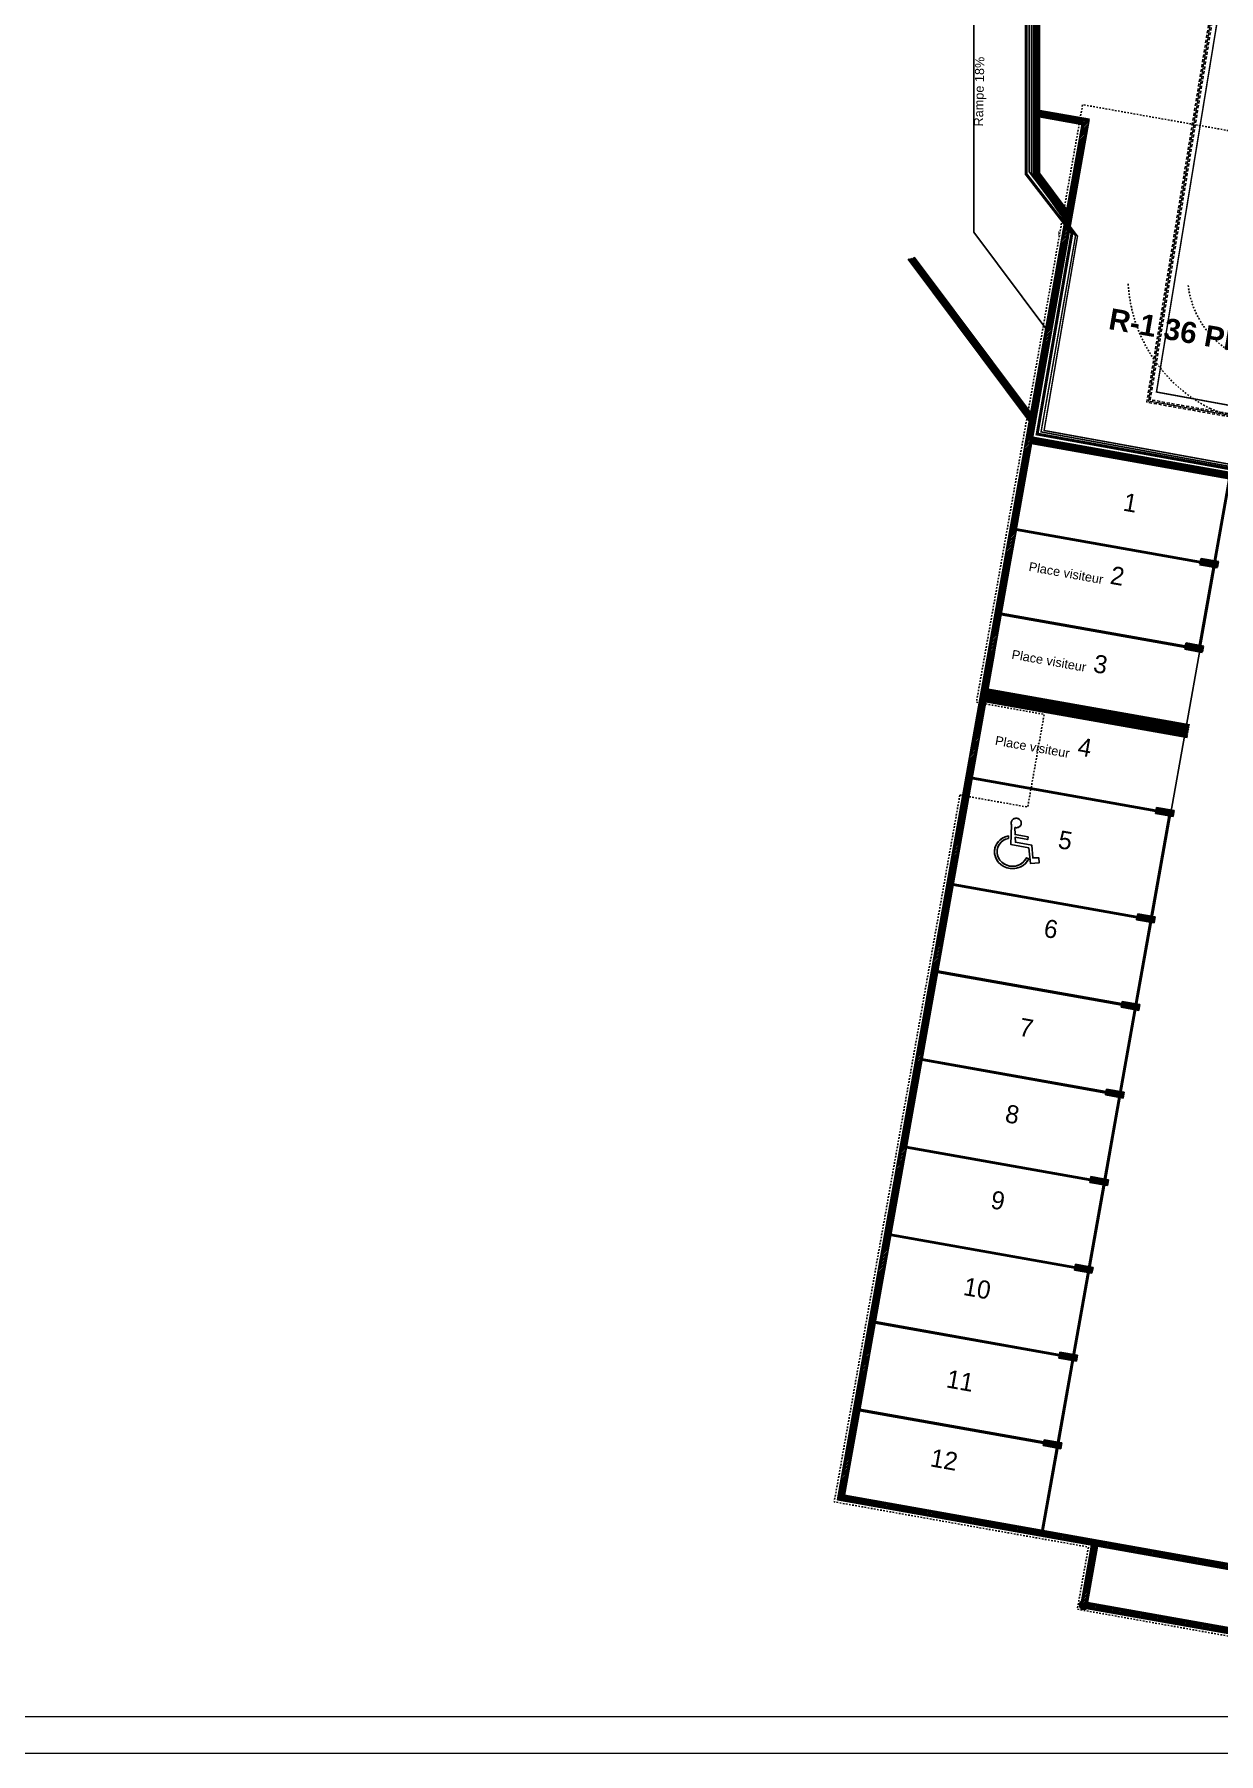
# Model space of a CAD drawing. Header units: centimetres. Extents: x 2452 to 16512, y -4226 to 6371.
# Drawn here: x 7911 to 11877, y -4226 to 1532 of the extents above; entities that cross this region are included whole.
import ezdxf

# ---------------------------------------------------------------- set-up
doc = ezdxf.new("R2010")
doc.units = ezdxf.units.CM
for name, pattern in [('prlm_ef', [0.165, 0.1, -0.065]), ('Style de ligne -11', [0.347222, 0.20828, -0.138942]), ('VW-01', [0.41656, 0.20828, -0.20828])]:
    doc.linetypes.add(name, pattern=pattern)
for name, color, linetype in [('B GÈnÈral_Hatch', 252, 'Continuous'), ('B Général', 252, 'Continuous'), ('prlm-EAU-EF', 161, 'Continuous'), ('prlm-MOD', 64, 'Continuous')]:
    doc.layers.add(name, color=color, linetype=linetype)
for name, color, linetype, lineweight in [('prlm-ELEC-BT', 1, 'Continuous', 25), ('prlm-TELECOM', 3, 'Continuous', 25), ('prlm-ZCARTOUCHE', 7, 'Continuous', 13)]:
    doc.layers.add(name, color=color, linetype=linetype, lineweight=lineweight)
doc.styles.add('Futura Book', font='')
doc.styles.add('Helvetica', font='arial.ttf')
doc.styles.add('Helvetica (bold)', font='arialbd.ttf')
doc.styles.get("Standard").update_dxf_attribs({"font": 'isocp.shx', "height": 15})
doc.styles.get('Futura Book').set_extended_font_data('Futura Book')
pattern_1 = [(45, (0, 0), (2.4253472, -2.6458333), [])]

# ---------------------------------------------------------------- blocks, each defined once
blk = doc.blocks.new('Groupe-5-1')
at = {"layer": 'B Général', "linetype": 'VW-01', "ltscale": 25.4}
for p, q in [((11939.2, 457.4), (12053.5, 416.6)), ((11849.5, 278.7), (11970.8, 234.5))]:
    blk.add_line(p, q, dxfattribs=at)
for centre, radius, start, end in [((12073.7, 725.6), 500, 183.35247, 243.35752), ((12073.7, 725.6), 300, 186.50022, 243.35752), ((11846.7, -38.7), 500, 349.15754, 65.57375), ((11846.7, -38.7), 300, 349.15754, 65.57375)]:
    blk.add_arc(centre, radius, start, end, dxfattribs=at)
blk = doc.blocks.new('Groupe-6-1')
at = {"layer": 'B Général', "linetype": 'Continuous'}
for p, q in [((11184.1, -1115.1), (11181.9, -1181.7)), ((11195.6, -1147.8), (11194.6, -1124.4)), ((11239.5, -1155.8), (11195.6, -1147.8)), ((11173.5, -1152.6), (11173.3, -1160.8)), ((11181.9, -1181.7), (11241.6, -1192.6)), ((11196.6, -1173.6), (11195.9, -1157)), ((11195.9, -1157), (11237.9, -1164.7)), ((11251.3, -1183.5), (11196.6, -1173.6)), ((11237.9, -1164.7), (11239.5, -1155.8)), ((11241.6, -1192.6), (11247.4, -1245.1)), ((11254.9, -1226.2), (11251.3, -1183.5)), ((11241.3, -1229.1), (11233.4, -1225.9)), ((11247.4, -1245.1), (11276.6, -1242.3)), ((11275.2, -1225.8), (11254.9, -1226.2)), ((11276.6, -1242.3), (11275.2, -1225.8))]:
    blk.add_line(p, q, dxfattribs=at)
at = {"layer": 'B Général', "linetype": 'Continuous', "flags": 128}
for points in [[(11194.7, -1124.1), (11197.6, -1124.7), (11200.6, -1124.9), (11203.5, -1124.5), (11206.3, -1123.7), (11209, -1122.5), (11211.3, -1120.8), (11213.3, -1118.8), (11214.8, -1116.5), (11215.9, -1114), (11216.5, -1111.3), (11216.6, -1108.5), (11216.1, -1105.8), (11215.2, -1103.2), (11213.7, -1100.7), (11211.9, -1098.5), (11209.6, -1096.6), (11207.1, -1095.1), (11204.3, -1094.1), (11201.4, -1093.4), (11198.5, -1093.3), (11195.5, -1093.7), (11192.7, -1094.5), (11190.1, -1095.7), (11187.8, -1097.4), (11185.9, -1099.4), (11184.3, -1101.8), (11183.3, -1104.3), (11182.7, -1107), (11182.6, -1109.8), (11183.1, -1112.5), (11184.1, -1115.1), (11181.9, -1181.7), (11241.6, -1192.6), (11247.4, -1245.1), (11276.6, -1242.3), (11275.2, -1225.8), (11254.9, -1226.2), (11251.3, -1183.5), (11196.6, -1173.6), (11195.9, -1157), (11237.9, -1164.7), (11239.5, -1155.8), (11195.6, -1147.8), (11194.6, -1124.4)], [(11241.3, -1229.1), (11233.4, -1225.9), (11229.3, -1233.2), (11223.8, -1239.7), (11217.2, -1245.2), (11209.6, -1249.5), (11201.2, -1252.5), (11192.4, -1254), (11183.4, -1254.1), (11174.5, -1252.6), (11165.9, -1249.8), (11158, -1245.6), (11151, -1240.2), (11145, -1233.8), (11140.4, -1226.5), (11137.1, -1218.6), (11135.4, -1210.3), (11135.3, -1202), (11136.8, -1193.8), (11139.8, -1186), (11144.3, -1178.8), (11150.1, -1172.5), (11157, -1167.3), (11164.8, -1163.4), (11173.3, -1160.8), (11173.5, -1152.6), (11163.8, -1155.1), (11154.7, -1159.2), (11146.6, -1164.7), (11139.6, -1171.3), (11134, -1179.1), (11129.9, -1187.6), (11127.4, -1196.7), (11126.7, -1206.1), (11127.7, -1215.6), (11130.4, -1224.7), (11134.8, -1233.4), (11140.6, -1241.3), (11147.8, -1248.1), (11156.2, -1253.8), (11165.3, -1258.1), (11175.2, -1260.8), (11185.3, -1262.1), (11195.4, -1261.6), (11205.3, -1259.6), (11214.6, -1256.1), (11223.1, -1251.1), (11230.5, -1244.8), (11236.6, -1237.4)]]:
    blk.add_lwpolyline(points, close=True, dxfattribs=at)
for points in [[(11194.7, -1124.1), (11200.4, -1124.9), (11206, -1123.9), (11210.9, -1121.2), (11214.5, -1117.1), (11216.4, -1112.1), (11216.3, -1106.8), (11214.4, -1101.7), (11210.8, -1097.5), (11205.9, -1094.6), (11200.3, -1093.3), (11194.6, -1093.9), (11189.5, -1096.1), (11185.5, -1099.9), (11183.2, -1104.6), (11182.7, -1109.9), (11184.1, -1115.1)], [(11173.5, -1152.6), (11162.9, -1155.4), (11153.2, -1160.1), (11144.5, -1166.4), (11137.4, -1174), (11131.9, -1182.9), (11128.3, -1192.5), (11126.7, -1202.7), (11127.2, -1213), (11129.8, -1223.1), (11134.3, -1232.6), (11140.6, -1241.3), (11148.5, -1248.7), (11157.8, -1254.7), (11168, -1259), (11178.8, -1261.5), (11189.9, -1262.1), (11200.9, -1260.7), (11211.3, -1257.5), (11220.9, -1252.6), (11229.3, -1246), (11236.1, -1238.1), (11241.3, -1229.1)], [(11173.3, -1160.8), (11164, -1163.7), (11155.6, -1168.2), (11148.3, -1174.2), (11142.4, -1181.4), (11138.2, -1189.6), (11135.8, -1198.4), (11135.2, -1207.6), (11136.6, -1216.7), (11139.8, -1225.4), (11144.8, -1233.4), (11151.3, -1240.5), (11159.1, -1246.3), (11167.9, -1250.6), (11177.4, -1253.3), (11187.3, -1254.2), (11197.1, -1253.4), (11206.5, -1250.8), (11215.1, -1246.6), (11222.6, -1240.9), (11228.8, -1233.9), (11233.4, -1225.9)]]:
    blk.add_lwpolyline(points, dxfattribs=at)
blk = doc.blocks.new('Groupe-7-1')
at = {"layer": 'B Général'}
blk.add_blockref('Groupe-6-1', (0, 0), dxfattribs=at)
blk = doc.blocks.new('Groupe-109-1')
at = {"layer": 'B GÈnÈral_Hatch', "linetype": 'Continuous'}
h = blk.add_hatch(dxfattribs=at)
h.set_pattern_fill('50_BETON', color=256, style=0, pattern_type=2)
h.set_pattern_definition(pattern_1)
h.paths.add_polyline_path([(11257.3, 1058.8), (11277.3, 1065.4), (11277.3, 1809.7), (11257.3, 1809.7)])
h = blk.add_hatch(dxfattribs=at)
h.set_pattern_fill('50_BETON', color=256, style=0, pattern_type=2)
h.set_pattern_definition(pattern_1)
h.paths.add_polyline_path([(11277.3, 1276.7), (11277.3, 1258.4), (11420.8, 1232.9), (11443.6, 1247.1)])
h = blk.add_hatch(dxfattribs=at)
h.set_pattern_fill('50_BETON', color=256, style=0, pattern_type=2)
h.set_pattern_definition(pattern_1)
h.paths.add_polyline_path([(10601.2, -3376.9), (10624.4, -3360.8), (11443.6, 1247.1), (11420.8, 1232.9)])
h = blk.add_hatch(dxfattribs=at)
h.set_pattern_fill('50_BETON', color=256, style=0, pattern_type=2)
h.set_pattern_definition(pattern_1)
h.paths.add_polyline_path([(11277.7, 1067.4), (11257.7, 1060.7), (11364.7, 917.6), (11369.5, 944.6)])
h = blk.add_hatch(dxfattribs=at)
h.set_pattern_fill('50_BETON', color=256, style=0, pattern_type=2)
h.set_pattern_definition(pattern_1)
h.paths.add_polyline_path([(10858.1, 785.8), (10838.1, 779.2), (11247.7, 231.2), (11252.5, 258.2)])
h = blk.add_hatch(dxfattribs=at)
h.set_pattern_fill('50_BETON', color=256, style=0, pattern_type=2)
h.set_pattern_definition(pattern_1)
h.paths.add_polyline_path([(11926, 42.8), (11929.2, 60.6), (11254, 180.6), (11250.8, 162.9)])
h = blk.add_hatch(dxfattribs=at)
h.set_pattern_fill('50_BETON', color=256, style=0, pattern_type=2)
h.set_pattern_definition(pattern_1)
h.paths.add_polyline_path([(11811.8, -515), (11816.8, -515.9), (11916.4, 44.4), (11911.4, 45.2)])
h = blk.add_hatch(dxfattribs=at)
h.set_pattern_fill('50_BETON', color=256, style=0, pattern_type=2)
h.set_pattern_definition(pattern_1)
h.paths.add_polyline_path([(11815.4, -237.9), (11816.3, -233), (11199.9, -123.4), (11199.1, -128.4)])
h = blk.add_hatch(dxfattribs=at)
h.set_pattern_fill('50_BETON', color=256, style=0, pattern_type=2)
h.set_pattern_definition(pattern_1)
h.paths.add_polyline_path([(11817.8, -224.1), (11814.7, -241.9), (11873.8, -252.4), (11876.9, -234.6)])
h = blk.add_hatch(dxfattribs=at)
h.set_pattern_fill('50_BETON', color=256, style=0, pattern_type=2)
h.set_pattern_definition(pattern_1)
h.paths.add_polyline_path([(11765.1, -521.1), (11765.9, -516.1), (11149.6, -406.6), (11148.7, -411.5)])
h = blk.add_hatch(dxfattribs=at)
h.set_pattern_fill('50_BETON', color=256, style=0, pattern_type=2)
h.set_pattern_definition(pattern_1)
h.paths.add_polyline_path([(11767.5, -507.3), (11764.4, -525), (11823.4, -535.5), (11826.6, -517.8)])
h = blk.add_hatch(dxfattribs=at)
h.set_pattern_fill('50_BETON', color=256, style=0, pattern_type=2)
h.set_pattern_definition(pattern_1)
h.paths.add_polyline_path([(11095.6, -681.8), (11092.4, -699.5), (11772.8, -820.5), (11775.9, -802.7)])
h = blk.add_hatch(dxfattribs=at)
h.set_pattern_fill('50_BETON', color=256, style=0, pattern_type=2)
h.set_pattern_definition(pattern_1)
h.paths.add_polyline_path([(11776.3, -800.8), (11779.4, -783), (11099.1, -662.1), (11095.9, -679.8)])
h = blk.add_hatch(dxfattribs=at)
h.set_pattern_fill('50_BETON', color=256, style=0, pattern_type=2)
h.set_pattern_definition(pattern_1)
h.paths.add_polyline_path([(11667.3, -1070.7), (11668.2, -1065.8), (11042, -954.4), (11041.2, -959.3)])
h = blk.add_hatch(dxfattribs=at)
h.set_pattern_fill('50_BETON', color=256, style=0, pattern_type=2)
h.set_pattern_definition(pattern_1)
h.paths.add_polyline_path([(11285, -3478.3), (11289.9, -3479.2), (11715.4, -1085.7), (11710.5, -1084.8)])
h = blk.add_hatch(dxfattribs=at)
h.set_pattern_fill('50_BETON', color=256, style=0, pattern_type=2)
h.set_pattern_definition(pattern_1)
h.paths.add_polyline_path([(11669.7, -1057.3), (11666.2, -1077), (11725.3, -1087.5), (11728.8, -1067.8)])
h = blk.add_hatch(dxfattribs=at)
h.set_pattern_fill('50_BETON', color=256, style=0, pattern_type=2)
h.set_pattern_definition(pattern_1)
h.paths.add_polyline_path([(11604, -1427), (11604.9, -1422.1), (10988.5, -1312.5), (10987.7, -1317.4)])
h = blk.add_hatch(dxfattribs=at)
h.set_pattern_fill('50_BETON', color=256, style=0, pattern_type=2)
h.set_pattern_definition(pattern_1)
h.paths.add_polyline_path([(11606.4, -1413.6), (11602.9, -1433.3), (11661.9, -1443.8), (11665.4, -1424.1)])
h = blk.add_hatch(dxfattribs=at)
h.set_pattern_fill('50_BETON', color=256, style=0, pattern_type=2)
h.set_pattern_definition(pattern_1)
h.paths.add_polyline_path([(11552, -1719.3), (11552.9, -1714.4), (10936.6, -1604.8), (10935.7, -1609.7)])
h = blk.add_hatch(dxfattribs=at)
h.set_pattern_fill('50_BETON', color=256, style=0, pattern_type=2)
h.set_pattern_definition(pattern_1)
h.paths.add_polyline_path([(11554.2, -1707), (11550.7, -1726.7), (11609.8, -1737.2), (11613.3, -1717.5)])
h = blk.add_hatch(dxfattribs=at)
h.set_pattern_fill('50_BETON', color=256, style=0, pattern_type=2)
h.set_pattern_definition(pattern_1)
h.paths.add_polyline_path([(11499.7, -2013.8), (11500.5, -2008.9), (10884.2, -1899.3), (10883.3, -1904.2)])
h = blk.add_hatch(dxfattribs=at)
h.set_pattern_fill('50_BETON', color=256, style=0, pattern_type=2)
h.set_pattern_definition(pattern_1)
h.paths.add_polyline_path([(11502, -2000.4), (11498.5, -2020.1), (11557.6, -2030.6), (11561.1, -2010.9)])
h = blk.add_hatch(dxfattribs=at)
h.set_pattern_fill('50_BETON', color=256, style=0, pattern_type=2)
h.set_pattern_definition(pattern_1)
h.paths.add_polyline_path([(11447.5, -2307.2), (11448.4, -2302.3), (10832, -2192.7), (10831.2, -2197.6)])
h = blk.add_hatch(dxfattribs=at)
h.set_pattern_fill('50_BETON', color=256, style=0, pattern_type=2)
h.set_pattern_definition(pattern_1)
h.paths.add_polyline_path([(11449.9, -2293.8), (11446.4, -2313.5), (11505.5, -2324), (11509, -2304.3)])
h = blk.add_hatch(dxfattribs=at)
h.set_pattern_fill('50_BETON', color=256, style=0, pattern_type=2)
h.set_pattern_definition(pattern_1)
h.paths.add_polyline_path([(11395.3, -2600.7), (11396.2, -2595.8), (10779.9, -2486.2), (10779, -2491.1)])
h = blk.add_hatch(dxfattribs=at)
h.set_pattern_fill('50_BETON', color=256, style=0, pattern_type=2)
h.set_pattern_definition(pattern_1)
h.paths.add_polyline_path([(11397.7, -2587.2), (11394.2, -2606.9), (11453.3, -2617.4), (11456.8, -2597.7)])
h = blk.add_hatch(dxfattribs=at)
h.set_pattern_fill('50_BETON', color=256, style=0, pattern_type=2)
h.set_pattern_definition(pattern_1)
h.paths.add_polyline_path([(11343.2, -2894), (11344, -2889.1), (10727.7, -2779.5), (10726.8, -2784.4)])
h = blk.add_hatch(dxfattribs=at)
h.set_pattern_fill('50_BETON', color=256, style=0, pattern_type=2)
h.set_pattern_definition(pattern_1)
h.paths.add_polyline_path([(11345.4, -2881.7), (11341.9, -2901.4), (11400.9, -2911.9), (11404.4, -2892.2)])
h = blk.add_hatch(dxfattribs=at)
h.set_pattern_fill('50_BETON', color=256, style=0, pattern_type=2)
h.set_pattern_definition(pattern_1)
h.paths.add_polyline_path([(11291, -3187.4), (11291.9, -3182.5), (10675.5, -3072.9), (10674.7, -3077.8)])
h = blk.add_hatch(dxfattribs=at)
h.set_pattern_fill('50_BETON', color=256, style=0, pattern_type=2)
h.set_pattern_definition(pattern_1)
h.paths.add_polyline_path([(11293.2, -3175.1), (11289.7, -3194.8), (11348.8, -3205.3), (11352.3, -3185.6)])
h = blk.add_hatch(dxfattribs=at)
h.set_pattern_fill('50_BETON', color=256, style=0, pattern_type=2)
h.set_pattern_definition(pattern_1)
h.paths.add_polyline_path([(10624.4, -3360.8), (10601.2, -3376.9), (12765.2, -3761.7), (12768.7, -3742)])
h = blk.add_hatch(dxfattribs=at)
h.set_pattern_fill('50_BETON', color=256, style=0, pattern_type=2)
h.set_pattern_definition(pattern_1)
h.paths.add_polyline_path([(11471.3, -3531.6), (11451.6, -3528.1), (11414.6, -3736.5), (11437.8, -3720.3)])
h = blk.add_hatch(dxfattribs=at)
h.set_pattern_fill('50_BETON', color=256, style=0, pattern_type=2)
h.set_pattern_definition(pattern_1)
h.paths.add_polyline_path([(11437.8, -3720.3), (11414.6, -3736.5), (12745.9, -3973.2), (12731.7, -3950.3)])
at = {"layer": 'B Général', "linetype": 'Continuous'}
for p, q in [((11057.5, 1809.7), (11057.5, 869.7)), ((11257.3, 1058.8), (11257.3, 1809.7)), ((11257.3, 1058.8), (11257.3, 1809.7)), ((11277.3, 1065.4), (11277.3, 1809.7)), ((11277.3, 1286.2), (11277.3, 1809.7)), ((11057.5, 1776.3), (11057.5, 921.3)), ((11277.3, 1277.7), (11277.3, 1265.9)), ((11277.3, 1276.7), (11443.6, 1247.1)), ((11277.3, 1276.7), (11277.3, 1257.4)), ((10601.2, -3376.9), (11420.8, 1232.9)), ((10624.4, -3360.8), (11443.6, 1247.1)), ((11254, 180.6), (11443.6, 1247.1)), ((11277.3, 1258.4), (11420.8, 1232.9)), ((11277.3, 1232.8), (11277.3, 1258.4)), ((11277.3, 1206.2), (11277.3, 1212.5)), ((11369.5, 944.6), (11420.8, 1232.9)), ((11277.3, 1206), (11277.3, 1187.9)), ((11277.3, 1065.4), (11277.3, 1187.7)), ((11257.7, 1060.7), (11364.7, 917.6)), ((11257.7, 1060.7), (11364.7, 917.6)), ((11277.7, 1067.4), (11369.5, 944.6)), ((11277.7, 1067.4), (11369.5, 944.6)), ((10601.2, -3376.9), (11364.7, 917.6)), ((11057.5, 869.7), (11298.8, 546.9)), ((10838.1, 779.2), (11247.7, 231.2)), ((10838.1, 779.2), (11247.7, 231.2)), ((10858.1, 785.8), (11252.5, 258.2)), ((10858.1, 785.8), (11252.5, 258.2)), ((11129.4, -520.4), (11250.8, 162.9)), ((11811.8, -515), (11911.4, 45.2)), ((11816.8, -515.9), (11916.4, 44.4)), ((11199.9, -123.4), (11199.1, -128.4)), ((11815.4, -237.9), (11199.1, -128.4)), ((11816.3, -233), (11199.9, -123.4)), ((11814.7, -241.9), (11817.8, -224.1)), ((11817.8, -224.1), (11876.9, -234.6)), ((11814.7, -241.9), (11873.8, -252.4)), ((11816.3, -233), (11815.4, -237.9)), ((11873.8, -252.4), (11876.9, -234.6)), ((11149.6, -406.6), (11148.7, -411.5)), ((11765.1, -521.1), (11148.7, -411.5)), ((11765.9, -516.1), (11149.6, -406.6)), ((11764.4, -525), (11767.5, -507.3)), ((11765.9, -516.1), (11765.1, -521.1)), ((11767.5, -507.3), (11826.6, -517.8)), ((11816.8, -515.9), (11811.8, -515)), ((11823.4, -535.5), (11826.6, -517.8)), ((10624.4, -3360.8), (11126.2, -538.1)), ((11764.4, -525), (11823.4, -535.5)), ((11136.4, -689), (11133.2, -706.7)), ((11136.7, -687.1), (11139.9, -669.3)), ((11416.1, -757), (11419.3, -739.3)), ((11042, -954.4), (11041.2, -959.3)), ((11667.3, -1070.7), (11041.2, -959.3)), ((11668.2, -1065.8), (11042, -954.4)), ((11285, -3478.3), (11710.5, -1084.8)), ((11289.9, -3479.2), (11715.4, -1085.7)), ((11666.2, -1077), (11669.7, -1057.3)), ((11666.2, -1077), (11725.3, -1087.5)), ((11666.2, -1077), (11725.3, -1087.5)), ((11668.2, -1065.8), (11667.3, -1070.7)), ((11669.7, -1057.3), (11728.8, -1067.8)), ((11669.7, -1057.3), (11728.8, -1067.8)), ((11715.4, -1085.7), (11710.5, -1084.8)), ((11725.3, -1087.5), (11728.8, -1067.8)), ((10988.5, -1312.5), (10987.7, -1317.4)), ((11604, -1427), (10987.7, -1317.4)), ((11604.9, -1422.1), (10988.5, -1312.5)), ((11602.9, -1433.3), (11606.4, -1413.6)), ((11602.9, -1433.3), (11661.9, -1443.8)), ((11602.9, -1433.3), (11661.9, -1443.8)), ((11604.9, -1422.1), (11604, -1427)), ((11606.4, -1413.6), (11665.4, -1424.1)), ((11606.4, -1413.6), (11665.4, -1424.1)), ((11661.9, -1443.8), (11665.4, -1424.1)), ((10936.6, -1604.8), (10935.7, -1609.7)), ((11552, -1719.3), (10935.7, -1609.7)), ((11552.9, -1714.4), (10936.6, -1604.8)), ((11550.7, -1726.7), (11554.2, -1707)), ((11550.7, -1726.7), (11609.8, -1737.2)), ((11550.7, -1726.7), (11609.8, -1737.2)), ((11552.9, -1714.4), (11552, -1719.3)), ((11554.2, -1707), (11613.3, -1717.5)), ((11554.2, -1707), (11613.3, -1717.5)), ((11609.8, -1737.2), (11613.3, -1717.5)), ((10884.2, -1899.3), (10883.3, -1904.2)), ((11500.5, -2008.9), (10884.2, -1899.3)), ((11499.7, -2013.8), (10883.3, -1904.2)), ((11498.5, -2020.1), (11502, -2000.4)), ((11500.5, -2008.9), (11499.7, -2013.8)), ((11502, -2000.4), (11561.1, -2010.9)), ((11502, -2000.4), (11561.1, -2010.9)), ((11557.6, -2030.6), (11561.1, -2010.9)), ((11498.5, -2020.1), (11557.6, -2030.6)), ((11498.5, -2020.1), (11557.6, -2030.6)), ((10832, -2192.7), (10831.2, -2197.6)), ((11447.5, -2307.2), (10831.2, -2197.6)), ((11448.4, -2302.3), (10832, -2192.7)), ((11446.4, -2313.5), (11449.9, -2293.8)), ((11448.4, -2302.3), (11447.5, -2307.2)), ((11449.9, -2293.8), (11509, -2304.3)), ((11449.9, -2293.8), (11509, -2304.3)), ((11446.4, -2313.5), (11505.5, -2324)), ((11446.4, -2313.5), (11505.5, -2324)), ((11505.5, -2324), (11509, -2304.3)), ((10779.9, -2486.2), (10779, -2491.1)), ((11395.3, -2600.7), (10779, -2491.1)), ((11396.2, -2595.8), (10779.9, -2486.2)), ((11394.2, -2606.9), (11397.7, -2587.2)), ((11397.7, -2587.2), (11456.8, -2597.7)), ((11397.7, -2587.2), (11456.8, -2597.7)), ((11394.2, -2606.9), (11453.3, -2617.4)), ((11394.2, -2606.9), (11453.3, -2617.4)), ((11396.2, -2595.8), (11395.3, -2600.7)), ((11453.3, -2617.4), (11456.8, -2597.7)), ((10727.7, -2779.5), (10726.8, -2784.4)), ((11343.2, -2894), (10726.8, -2784.4)), ((11344, -2889.1), (10727.7, -2779.5)), ((11341.9, -2901.4), (11345.4, -2881.7)), ((11341.9, -2901.4), (11400.9, -2911.9)), ((11341.9, -2901.4), (11400.9, -2911.9)), ((11344, -2889.1), (11343.2, -2894)), ((11345.4, -2881.7), (11404.4, -2892.2)), ((11345.4, -2881.7), (11404.4, -2892.2)), ((11400.9, -2911.9), (11404.4, -2892.2)), ((10675.5, -3072.9), (10674.7, -3077.8)), ((11291, -3187.4), (10674.7, -3077.8)), ((11291.9, -3182.5), (10675.5, -3072.9)), ((11289.7, -3194.8), (11293.2, -3175.1)), ((11289.7, -3194.8), (11348.8, -3205.3)), ((11289.7, -3194.8), (11348.8, -3205.3)), ((11291.9, -3182.5), (11291, -3187.4)), ((11293.2, -3175.1), (11352.3, -3185.6)), ((11293.2, -3175.1), (11352.3, -3185.6)), ((11348.8, -3205.3), (11352.3, -3185.6)), ((10601.2, -3376.9), (12765.2, -3761.7)), ((10601.2, -3376.9), (12765.2, -3761.7)), ((10624.4, -3360.8), (12768.7, -3742)), ((10624.4, -3360.8), (12768.7, -3742)), ((10715.2, -3397.2), (10718.6, -3377.6)), ((11289.9, -3479.2), (11285, -3478.3)), ((11451.6, -3528.1), (11414.6, -3736.5)), ((11451.6, -3528.1), (11414.6, -3736.5)), ((11471.3, -3531.6), (11437.8, -3720.3)), ((11471.3, -3531.6), (11437.8, -3720.3)), ((11451.6, -3528.1), (11471.3, -3531.6)), ((11414.6, -3736.5), (12745.9, -3973.2)), ((11414.6, -3736.5), (12745.9, -3973.2)), ((11437.8, -3720.3), (12731.7, -3950.3)), ((11437.8, -3720.3), (12731.7, -3950.3))]:
    blk.add_line(p, q, dxfattribs=at)
at = {"layer": 'B Général', "linetype": 'Continuous', "lineweight": 35}
for p, q in [((11277.3, 1276.7), (11443.6, 1247.1)), ((11277.3, 1258.4), (11420.8, 1232.9)), ((11929.2, 60.6), (11254, 180.6)), ((11926, 42.8), (11250.8, 162.9)), ((11817.8, -224.1), (11876.9, -234.6)), ((11814.7, -241.9), (11873.8, -252.4)), ((11767.5, -507.3), (11826.6, -517.8)), ((11764.4, -525), (11823.4, -535.5)), ((11095.6, -681.8), (11775.9, -802.7)), ((11776.3, -800.8), (11095.9, -679.8)), ((11779.4, -783), (11099.1, -662.1)), ((11092.4, -699.5), (11772.8, -820.5))]:
    blk.add_line(p, q, dxfattribs=at)
at = {"layer": 'B Général', "linetype": 'Continuous', "lineweight": 25}
for p, q in [((11929.2, 60.6), (11254, 180.6)), ((11926, 42.8), (11250.8, 162.9)), ((11095.6, -681.8), (11775.9, -802.7)), ((11776.3, -800.8), (11095.9, -679.8)), ((11779.4, -783), (11099.1, -662.1)), ((11092.4, -699.5), (11772.8, -820.5))]:
    blk.add_line(p, q, dxfattribs=at)
at = {"layer": 'B Général', "linetype": 'Continuous', "lineweight": 18}
for p, q in [((11811.8, -515), (11911.4, 45.2)), ((11816.8, -515.9), (11916.4, 44.4)), ((11815.4, -237.9), (11199.1, -128.4)), ((11816.3, -233), (11199.9, -123.4)), ((11765.1, -521.1), (11148.7, -411.5)), ((11765.9, -516.1), (11149.6, -406.6)), ((11667.3, -1070.7), (11041.2, -959.3)), ((11668.2, -1065.8), (11042, -954.4)), ((11285, -3478.3), (11710.5, -1084.8)), ((11289.9, -3479.2), (11715.4, -1085.7)), ((11604, -1427), (10987.7, -1317.4)), ((11604.9, -1422.1), (10988.5, -1312.5)), ((11552, -1719.3), (10935.7, -1609.7)), ((11552.9, -1714.4), (10936.6, -1604.8)), ((11500.5, -2008.9), (10884.2, -1899.3)), ((11499.7, -2013.8), (10883.3, -1904.2)), ((11447.5, -2307.2), (10831.2, -2197.6)), ((11448.4, -2302.3), (10832, -2192.7)), ((11395.3, -2600.7), (10779, -2491.1)), ((11396.2, -2595.8), (10779.9, -2486.2)), ((11343.2, -2894), (10726.8, -2784.4)), ((11344, -2889.1), (10727.7, -2779.5)), ((11291, -3187.4), (10674.7, -3077.8)), ((11291.9, -3182.5), (10675.5, -3072.9))]:
    blk.add_line(p, q, dxfattribs=at)
at = {"layer": 'B Général', "linetype": 'VW-01', "ltscale": 25.4, "flags": 128}
blk.add_lwpolyline([(11010.8, -1015.6), (11238, -1056), (11293.3, -745.4), (11066.1, -705), (11422, 1296.8), (12135.8, 1169.9), (12096.4, 948.2), (12957.8, 795), (12128.2, -3871.5), (11404.3, -3742.8), (11441.3, -3534.6), (10589.9, -3383.2)], close=True, dxfattribs=at)
at = {"layer": 'B Général', "linetype": 'Continuous', "flags": 128}
for points in [[(11199.9, -123.4), (11865.5, -241.8), (11815.2, -524.9), (11149.6, -406.6)], [(11149.6, -406.6), (11815.2, -524.9), (11769.6, -781.3), (11104, -663)], [(11097.4, -700.4), (11762.9, -818.7), (11717.3, -1075.1), (11051.8, -956.8)], [(11051.8, -956.8), (11717.3, -1075.1), (11653.7, -1433.3), (10988.1, -1315)], [(10988.1, -1315), (11653.7, -1433.3), (11601.5, -1726.7), (10935.9, -1608.3)], [(10935.9, -1608.3), (11601.5, -1726.7), (11549.3, -2020.1), (10883.8, -1901.7)], [(10883.8, -1901.7), (11549.3, -2020.1), (11497.2, -2313.5), (10831.6, -2195.1)], [(10831.6, -2195.1), (11497.2, -2313.5), (11445, -2606.9), (10779.4, -2488.5)], [(10779.4, -2488.5), (11445, -2606.9), (11392.8, -2900.3), (10727.3, -2781.9)], [(10727.3, -2781.9), (11392.8, -2900.3), (11340.7, -3193.7), (10675.1, -3075.3)], [(10675.1, -3075.3), (11340.7, -3193.7), (11289.9, -3479.2), (10624.3, -3360.9)]]:
    blk.add_lwpolyline(points, close=True, dxfattribs=at)
at = {"layer": 'B Général', "linetype": 'Continuous'}
blk.add_circle((11426.2, -3728.4), 15, dxfattribs=at)
at = {"layer": 'B Général'}
for name in ['Groupe-5-1', 'Groupe-7-1']:
    blk.add_blockref(name, (0, 0), dxfattribs=at)
at = {"layer": 'B Général', "attachment_point": 1}
for s, insert, char_height, rotation, line_spacing_factor, style in [('Rampe 18%', (11057.6, 1224.2), 30.39, 88.78957, 0.830883, 'Helvetica'), ('1', (11565.2, -2.7), 60.6, 349.91869, 0.959385, 'Futura Book'), ('Place visiteur', (11244.9, -234.8), 30.386, 349.91869, 0.830883, 'Helvetica'), ('2', (11521.7, -247.8), 60.6, 349.91869, 0.959385, 'Futura Book'), ('Place visiteur', (11187.6, -528.8), 30.386, 349.91869, 0.830883, 'Helvetica'), ('3', (11465.2, -543.6), 60.6, 349.91869, 0.959385, 'Futura Book'), ('Place visiteur', (11132.1, -817.2), 30.386, 349.91869, 0.830883, 'Helvetica'), ('4', (11412.7, -821.9), 60.6, 349.91869, 0.959385, 'Futura Book'), ('5', (11347.2, -1133.2), 60.6, 349.91869, 0.959385, 'Futura Book'), ('6', (11299.2, -1430.2), 60.6, 349.91869, 0.959385, 'Futura Book'), ('7', (11216.5, -1761.4), 60.6, 349.91869, 0.959385, 'Futura Book'), ('8', (11169.9, -2051.2), 60.6, 349.91869, 0.959385, 'Futura Book'), ('9', (11121.5, -2339.6), 60.6, 349.91869, 0.959385, 'Futura Book'), ('10', (11029.9, -2630.2), 60.61, 349.91869, 0.959385, 'Futura Book'), ('11', (10972.9, -2939.6), 60.61, 349.91869, 0.959385, 'Futura Book'), ('12', (10919.1, -3204.1), 60.61, 349.91869, 0.959385, 'Futura Book')]:
    blk.add_mtext(s, dxfattribs=dict(at, insert=insert, char_height=char_height, rotation=rotation, line_spacing_factor=line_spacing_factor, style=style))
at = {"layer": 'B Général', "insert": (11517.7, 615.7), "char_height": 70.9, "width": 1017.377, "attachment_point": 1, "rotation": 350.04972, "line_spacing_factor": 0.830883, "style": 'Helvetica (bold)'}
blk.add_mtext('R-1 36 Places', dxfattribs=at)

msp = doc.modelspace()

# ---------------------------------------------------------------- linework, layer by layer
at = {"layer": 'prlm-EAU-EF', "linetype": 'prlm_ef', "ltscale": 100, "const_width": 4, "flags": 128}
msp.add_lwpolyline([(7096.34, 3799.24), (7096.34, 3849.77), (7096.34, 4051.75), (11381.54, 4051.75), (11381.54, 1665.27), (11865.51, 1665.27), (11642.53, 304.31), (12400.42, 170.63), (12305.13, -393.05)], dxfattribs=at)
at = {"layer": 'prlm-EAU-EF', "linetype": 'prlm_ef', "ltscale": 300, "const_width": 5, "flags": 128}
msp.add_lwpolyline([(11892.28, 1695.35), (11669.3, 334.39), (12421.43, 196.64), (12326.97, -362.14)], dxfattribs=at)
at = {"layer": 'prlm-ELEC-BT', "linetype": 'Style de ligne -11', "ltscale": 100}
for points, const_width in [([(9482.39, 3792.81), (9482.39, 3935.36), (11377.81, 3935.36), (11377.81, 2085.51), (11242.88, 2085.51), (11242.88, 1071.86), (11404.83, 856.5), (11292.84, 205.44), (12347.41, 13.77), (12256.31, -558.83)], 5), ([(9505.71, 3788.87), (9505.71, 3922.99), (11367.57, 3922.99), (11367.57, 2096.73), (11233, 2096.73), (11233, 1063.93), (11386.28, 866.21), (11269.56, 193.51), (12324.16, 3.61), (12260.98, -388.17)], 10)]:
    msp.add_lwpolyline(points, dxfattribs=dict(at, const_width=const_width))
at = {"layer": 'prlm-MOD', "linetype": 'prlm_ef', "ltscale": 100, "flags": 128}
for points in [[(7091.34, 3799.24), (7091.34, 3849.77), (7091.34, 4056.75), (11386.54, 4056.75), (11386.54, 1670.27), (11871.4, 1670.27), (11648.27, 308.38), (12406.18, 174.69), (12310.06, -393.89)], [(7101.34, 3799.24), (7101.34, 3849.77), (7101.34, 4046.75), (11376.54, 4046.75), (11376.54, 1660.27), (11859.63, 1660.27), (11636.8, 300.25), (12394.66, 166.56), (12300.2, -392.22)]]:
    msp.add_lwpolyline(points, dxfattribs=at)
at = {"layer": 'prlm-TELECOM', "linetype": 'Style de ligne -11', "ltscale": 100, "const_width": 5}
msp.add_lwpolyline([(9565.68, 3790.19), (9565.68, 3879.15), (11334.15, 3879.15), (11334.15, 2075.8), (11250.74, 2075.8), (11250.74, 1067.56), (11398.15, 857.07), (11282.69, 200.69), (12337.21, 7.94), (12262.58, -452.24)], dxfattribs=at)
at = {"layer": 'prlm-ZCARTOUCHE', "ltscale": 25}
for points in [[(2451.72, 6371.43), (16512.26, 6371.43), (16512.26, -4226.46), (2451.72, -4226.46)], [(2575.05, 6248.2), (16413.59, 6248.2), (16413.59, -4103.23), (2575.05, -4103.23)]]:
    msp.add_lwpolyline(points, close=True, dxfattribs=at)

# ---------------------------------------------------------------- block references
at = {"layer": 'B Général'}
msp.add_blockref('Groupe-109-1', (0, 0), dxfattribs=at)

# ---------------------------------------------------------------- texts
at = {"layer": 'prlm-ELEC-BT', "ltscale": 25}
msp.add_text('EDF', height=15, dxfattribs=at).set_placement((11339.26, 857.84))

doc.saveas('drawing.dxf')
